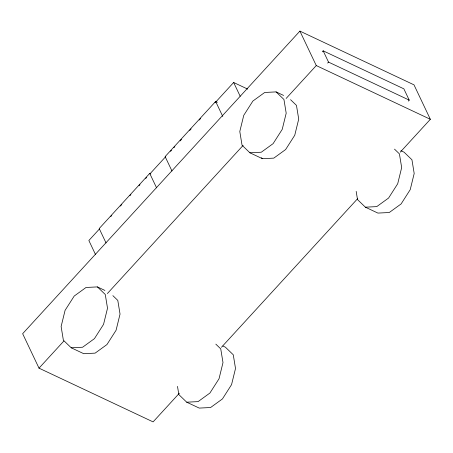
<?xml version="1.0" encoding="UTF-8"?>
<svg xmlns="http://www.w3.org/2000/svg" width="453" height="453" viewBox="0 0 453 453"><rect width="100%" height="100%" fill="white"/><g stroke="black" fill="none" stroke-linecap="round" stroke-linejoin="round"><path stroke-width="0.68" d="M150.883 173.952L149.722 173.408L99.201 228.544L106.042 242.955M217.389 102.276L215.651 101.455L165.124 156.596L171.97 171.002M99.371 229.042L88.856 240.515L95.402 254.297M110.838 216.523L111.795 215.481M120.396 206.092L121.829 204.53M129.954 195.662L130.906 194.62M139.031 185.753L139.988 184.711M145.724 178.454L146.676 177.412M150.022 173.759L165.792 156.551M170.571 151.336L171.523 150.288M173.912 147.684L174.869 146.642M180.124 140.906L181.562 139.337M189.682 130.475L191.115 128.907M199.241 120.045L200.673 118.476M215.011 102.831L233.646 82.491L247.712 89.116M400.237 152.168L430.35 119.298L413.991 84.841L299.903 31.11L22.65 333.702L39.009 368.159L153.097 421.89L179.388 393.198M322.27 51.806L323.165 50.827L403.861 88.833L409.212 100.113L408.317 101.093M39.009 368.159L63.867 341.03M107.367 293.555L243.125 145.385M286.149 98.431L316.268 65.566L299.903 31.11M327.621 63.086L328.521 62.106L323.165 50.827M221.455 347.287L357.689 198.601M283.589 95.436L276.081 91.897L264.711 92.469L252.882 101.047L243.759 115.334L239.796 131.495L242.044 145.209L249.909 152.797L262.429 158.697L273.799 158.125L285.628 149.547L294.75 135.26L298.714 119.094L296.466 105.385L290.566 99.694M249.909 152.797L261.279 152.225L273.108 143.646L282.225 129.365L286.194 113.199L283.94 99.484L276.081 91.897M356.171 191.37L357.525 199.597L365.384 207.185L376.754 206.613L388.583 198.04L397.706 183.754L401.669 167.587L399.416 153.873L394.501 149.133M104.915 290.441L97.406 286.902L86.036 287.474L74.207 296.052L65.085 310.339L61.121 326.5L63.369 340.214L71.234 347.802L83.754 353.702L95.124 353.13L106.953 344.552L116.076 330.265L120.039 314.099L117.791 300.39L112.876 295.645M71.234 347.802L82.605 347.23L94.434 338.651L103.55 324.371L107.52 308.204L105.266 294.49L97.406 286.902M177.497 386.375L178.85 394.603L186.71 402.19L198.08 401.618L209.909 393.045L219.031 378.759L222.995 362.593L220.741 348.878L215.826 344.138M328.521 62.106L409.212 100.113M316.268 65.566L430.35 119.298M400.945 150.713L404.076 152.185L411.941 159.773L414.189 173.488L410.225 189.648L401.109 203.935L389.274 212.514L377.91 213.086L365.384 207.185M222.899 346.013L225.401 347.191L233.267 354.778L235.515 368.493L231.551 384.654L222.434 398.94L210.6 407.519L199.235 408.091L186.71 402.19M261.449 157.746L262.429 158.697M233.646 82.491L240.192 96.274M215.651 101.455L222.785 116.489M149.722 173.408L156.568 187.814"/></g></svg>
